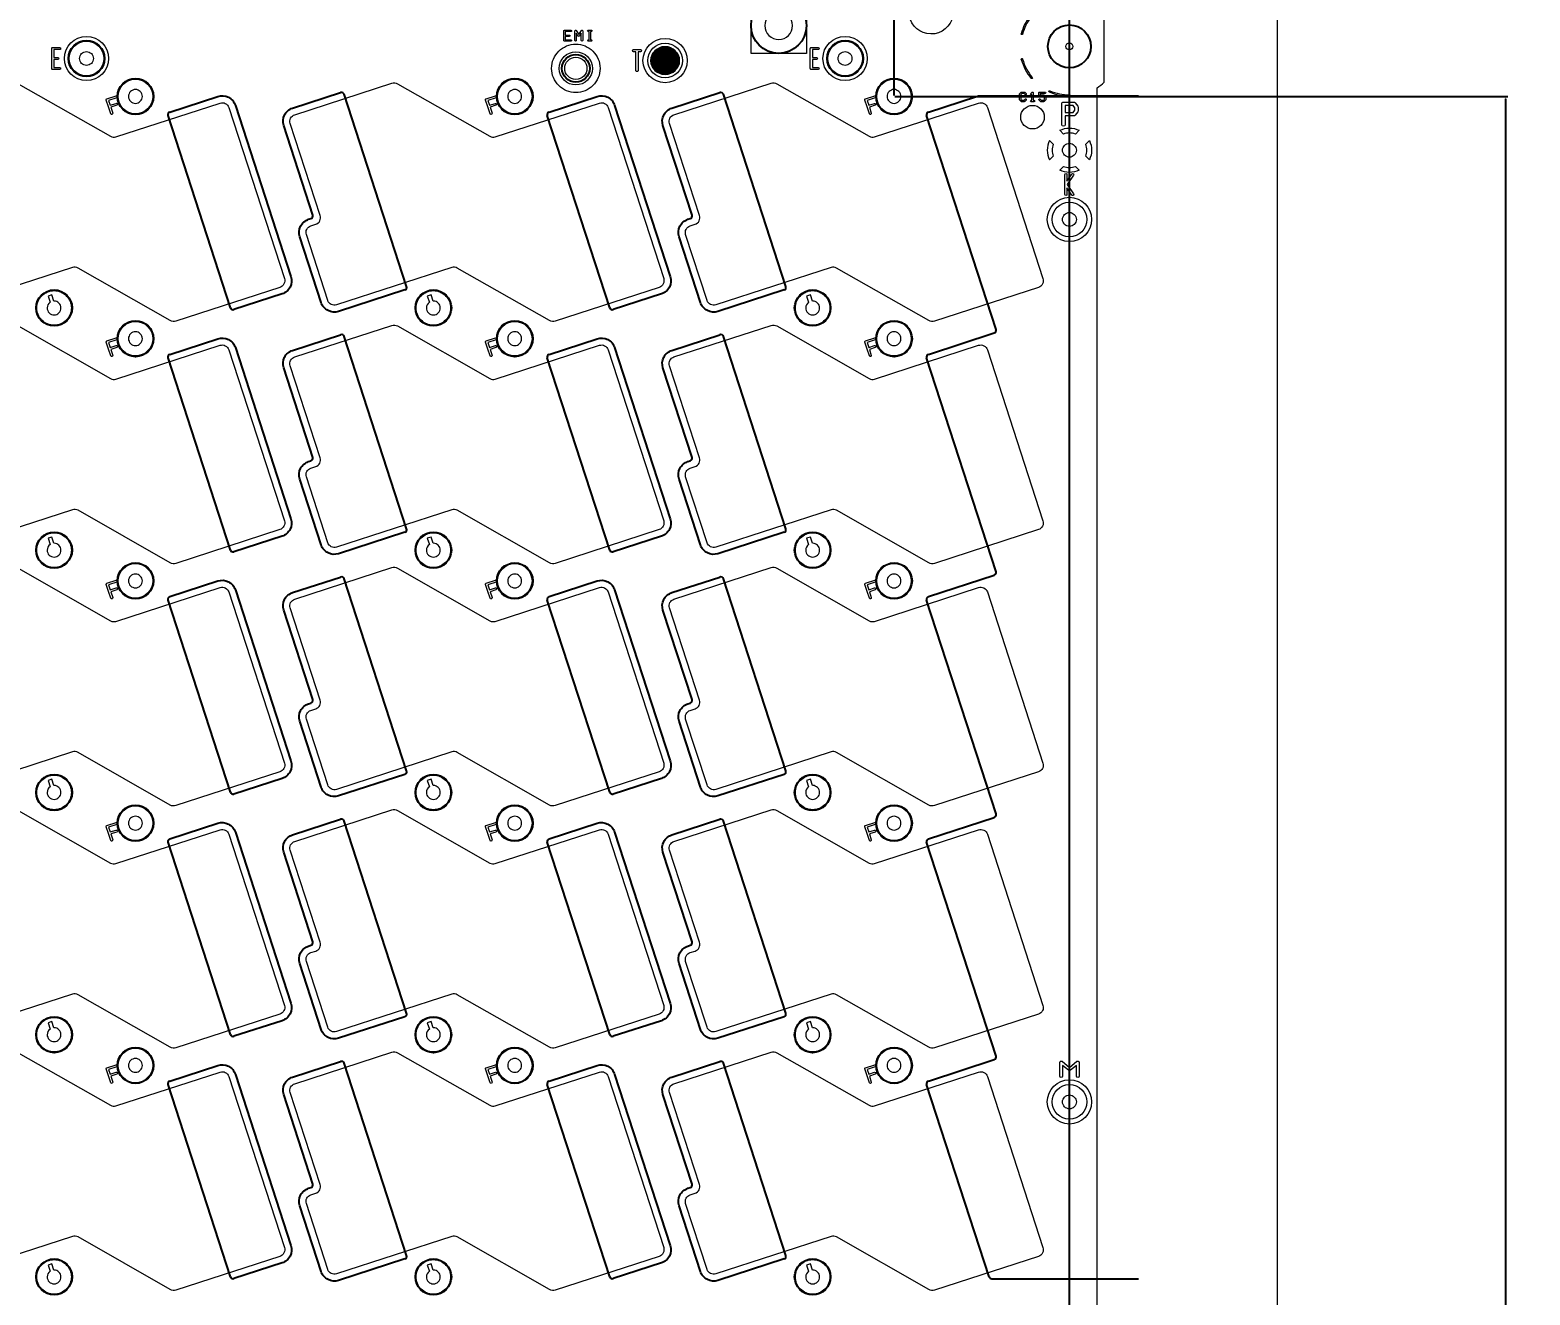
# Model space of a CAD drawing. Extents: x 2864 to 3941, y 2420 to 3182.
# Drawn here: x 3228.9 to 3337.3, y 2962.4 to 3053.8 of the extents above; entities that cross this region are included whole.
import ezdxf

# ---------------------------------------------------------------- set-up
doc = ezdxf.new("R2010")
doc.units = 0
doc.layers.get('0').update_dxf_attribs({"lineweight": 0})
doc.layers.get('Defpoints').update_dxf_attribs({"lineweight": 0})
for name, color, linetype in [('emia-t', 4, 'Continuous'), ('emia-t-dxf', 4, 'Continuous'), ('尺寸线', 3, 'Continuous')]:
    doc.layers.add(name, color=color, linetype=linetype)
doc.styles.get("Standard").update_dxf_attribs({"font": 'simplex.shx', "height": 2.7})
doc.dimstyles.get("Standard").update_dxf_attribs({"dimtxt": 6, "dimasz": 0.18, "dimexe": 0.18, "dimexo": 0.0625, "dimgap": 0.09, "dimtad": 0, "dimzin": 0, "dimdsep": 46, "dimtxsty": 'Standard', "dimcen": 0.09, "dimadec": 0, "dimazin": 0, "dimtfac": 1, "dimtdec": 4, "dimtofl": 0, "dimtmove": 0, "dimatfit": 3, "dimfxl": 0, "dimtolj": 1, "dimtzin": 0, "dimarcsym": 0})

# ---------------------------------------------------------------- blocks, each defined once
blk = doc.blocks.new('PAD_R1')
at = {"layer": 'emia-t', "const_width": 0.5}
blk.add_lwpolyline([(0.25, 0, 1), (-0.25, 0, 1)], format="xyb", close=True, dxfattribs=at)
blk = doc.blocks.new('*D7')
at = {"layer": 'Defpoints', "color": 0, "linetype": 'Continuous'}
for p in [(3291.34, 3048.96), (3335.51, 3048.96), (3291.34, 2691.46)]:
    blk.add_point(p, dxfattribs=at)
at = {"layer": '尺寸线', "color": 0, "linetype": 'Continuous', "lineweight": -2}
for p, q in [((3291.4, 3048.96), (3335.69, 3048.96)), ((3335.51, 3048.78), (3335.51, 2876.98)), ((3335.51, 2691.64), (3335.51, 2863.43)), ((3291.4, 2691.46), (3335.69, 2691.46))]:
    blk.add_line(p, q, dxfattribs=at)
at = {"layer": '尺寸线', "color": 0, "linetype": 'Continuous'}
for points in [[(3335.54, 3048.78), (3335.48, 3048.78), (3335.51, 3048.96)], [(3335.48, 2691.64), (3335.54, 2691.64), (3335.51, 2691.46)]]:
    blk.add_solid(points, dxfattribs=at)
at = {"layer": '尺寸线', "color": 0, "linetype": 'Continuous', "insert": (3335.51, 2870.21), "char_height": 2.7, "attachment_point": 5, "rotation": 90}
blk.add_mtext('\\A1;357.50', dxfattribs=at)
blk = doc.blocks.new('*D8')
at = {"layer": 'Defpoints', "color": 0, "linetype": 'Continuous'}
for p in [(3291.34, 3081.92), (3072.14, 3048.96), (3291.34, 3048.96)]:
    blk.add_point(p, dxfattribs=at)
at = {"layer": '尺寸线', "color": 0, "linetype": 'Continuous', "lineweight": -2}
for p, q in [((3072.14, 3049.02), (3072.14, 3082.1)), ((3072.32, 3081.92), (3175.22, 3081.92)), ((3291.16, 3081.92), (3188.26, 3081.92)), ((3291.34, 3049.02), (3291.34, 3082.1))]:
    blk.add_line(p, q, dxfattribs=at)
at = {"layer": '尺寸线', "color": 0, "linetype": 'Continuous'}
for points in [[(3072.32, 3081.95), (3072.32, 3081.89), (3072.14, 3081.92)], [(3291.16, 3081.89), (3291.16, 3081.95), (3291.34, 3081.92)]]:
    blk.add_solid(points, dxfattribs=at)
at = {"layer": '尺寸线', "color": 0, "linetype": 'Continuous', "insert": (3181.74, 3081.92), "char_height": 2.7, "attachment_point": 5}
blk.add_mtext('\\A1;219.20', dxfattribs=at)

msp = doc.modelspace()

# ---------------------------------------------------------------- linework, layer by layer
for p, q in [((3269.367, 3052.947), (3269.251, 3052.947)), ((3305.451, 3044.371), (3305.185, 3044.638))]:
    msp.add_line(p, q)
at = {"linetype": 'Continuous'}
for points in [[(3306.011, 2958.819), (3306.011, 3049.575, 0.044688), (3306.511, 3049.978), (3306.511, 3055.159, 0.044688), (3306.011, 3055.562), (3306.011, 3060.319, -0.414215), (3304.761, 3061.569, -0.414215), (3306.011, 3062.819), (3306.011, 3065.569), (3052.011, 3065.569), (3052.011, 3062.819, -0.414215), (3053.261, 3061.569, -0.414215), (3052.011, 3060.319), (3052.011, 3055.562, 0.044688), (3051.511, 3055.159), (3051.511, 3049.978, 0.044688), (3052.011, 3049.575), (3052.011, 2865.562, 0.044688)], [(3319.011, 3065.569), (3319.011, 2862.769), (3320.011, 2862.769, -1), (3320.011, 2862.369), (3319.011, 2862.369), (3319.011, 2667.069), (3317.061, 2667.069), (3317.061, 2658.069), (3319.011, 2658.069), (3319.011, 2642.769), (3320.011, 2642.769, -1), (3320.011, 2642.369), (3319.011, 2642.369), (3319.011, 2621.069), (3306.011, 2621.069)], [(3301.136, 3054.735, -1), (3301.216, 3054.675, 0.097325), (3300.627, 3053.461, -1), (3300.53, 3053.486)], [(3268.285, 3052.997), (3268.285, 3053.692, -0.742416), (3268.377, 3053.72), (3268.567, 3053.434)], [(3268.567, 3053.434), (3268.757, 3053.72, -0.742402), (3268.849, 3053.692), (3268.849, 3052.997, -1), (3268.749, 3052.997), (3268.749, 3053.527)], [(3269.251, 3052.947, -1), (3269.251, 3053.047), (3269.317, 3053.047), (3269.317, 3053.642), (3269.251, 3053.642, -1), (3269.251, 3053.742), (3269.367, 3053.742), (3269.483, 3053.742, -1), (3269.483, 3053.642), (3269.417, 3053.642), (3269.417, 3053.047), (3269.483, 3053.047, -1), (3269.483, 3052.947), (3269.367, 3052.947)], [(3268.385, 3053.527), (3268.385, 3052.997, -1), (3268.285, 3052.997)], [(3268.749, 3053.527), (3268.609, 3053.317, -0.535214), (3268.525, 3053.317), (3268.385, 3053.527)], [(3300.536, 3051.63, -1), (3300.632, 3051.656, 0.108662), (3301.327, 3050.323, -1), (3301.25, 3050.259)], [(3301.216, 3049.158), (3301.315, 3049.257, -0.669786), (3301.4, 3049.222), (3301.4, 3048.676), (3301.45, 3048.676, -1), (3301.45, 3048.576), (3301.35, 3048.576)], [(3302.555, 3049.276, -1), (3302.595, 3049.368, 0.105049), (3304.019, 3049.069, -1), (3304.019, 3048.969)], [(3301.3, 3049.101), (3301.286, 3049.087, -1), (3301.216, 3049.158)], [(3301.35, 3048.576), (3301.251, 3048.576, -1), (3301.251, 3048.676), (3301.3, 3048.676), (3301.3, 3049.101)], [(3303.314, 3046.509, -0.113254), (3304.011, 3046.669, -0.113254), (3304.709, 3046.509)], [(3304.709, 3046.509), (3304.442, 3046.242, 0.088223), (3304.011, 3046.319, 0.088221), (3303.58, 3046.242), (3303.314, 3046.509)], [(3302.571, 3045.766), (3302.838, 3045.5, 0.088223), (3302.761, 3045.069, 0.088221), (3302.838, 3044.638), (3302.571, 3044.371)], [(3305.185, 3044.638, 0.088223), (3305.261, 3045.069, 0.088221), (3305.185, 3045.5), (3305.451, 3045.766)], [(3305.451, 3045.766, -0.113254), (3305.611, 3045.069, -0.113254), (3305.451, 3044.371)], [(3303.314, 3043.629), (3303.58, 3043.895, 0.088223), (3304.011, 3043.819, 0.088221), (3304.442, 3043.895), (3304.709, 3043.629)], [(3304.709, 3043.629, -0.113255), (3304.011, 3043.469, -0.113253), (3303.314, 3043.629)], [(3303.683, 3041.865), (3303.683, 3043.306, -1), (3303.833, 3043.306), (3303.833, 3042.826)], [(3303.833, 3042.826), (3304.193, 3043.348, -1), (3304.316, 3043.263), (3303.849, 3042.585), (3304.316, 3041.908, -1), (3304.193, 3041.823), (3303.833, 3042.345)], [(3303.833, 3042.345), (3303.833, 3041.865, -1), (3303.683, 3041.865)], [(3303.318, 2978.181), (3303.318, 2979.175, -0.63678), (3303.482, 2979.251), (3304.014, 2978.808), (3304.545, 2979.251, -0.63678), (3304.71, 2979.175), (3304.71, 2978.181, -1), (3304.51, 2978.181), (3304.51, 2978.961)], [(3303.518, 2978.961), (3303.518, 2978.181, -1), (3303.318, 2978.181)], [(3304.51, 2978.961), (3304.078, 2978.601, -0.362064), (3303.95, 2978.601), (3303.518, 2978.961)]]:
    msp.add_lwpolyline(points, format="xyb", dxfattribs=at)
for points in [[(3281.011, 3052.069), (3281.011, 3056.069), (3285.011, 3056.069), (3285.011, 3052.069)], [(3303.705, 3047.796), (3304.27, 3047.796), (3304.395, 3047.962), (3304.395, 3048.13), (3304.27, 3048.296), (3303.705, 3048.296)]]:
    msp.add_lwpolyline(points, close=True, dxfattribs=at)
for points in [[(3291.786, 3054.853), (3291.786, 3055.088), (3291.786, 3055.323, -0.190123), (3291.81, 3055.385), (3292.028, 3055.62, -0.209079), (3292.094, 3055.649), (3292.52, 3055.649, -5.530988), (3292.505, 3054.528), (3292.094, 3054.528, -0.209079), (3292.028, 3054.557), (3291.81, 3054.792, -0.190123)], [(3282.011, 3054.069, 0.414216), (3283.011, 3053.069, 0.414216), (3284.011, 3054.069, 0.414216), (3283.011, 3055.069, 0.414216)], [(3267.485, 3052.997), (3267.485, 3053.344), (3267.485, 3053.692, -0.414253), (3267.535, 3053.742), (3267.999, 3053.742, -1), (3267.999, 3053.642), (3267.585, 3053.642), (3267.585, 3053.394), (3267.883, 3053.394, -1), (3267.883, 3053.294), (3267.585, 3053.294), (3267.585, 3053.047), (3267.999, 3053.047, -1), (3267.999, 3052.947), (3267.535, 3052.947, -0.414253)], [(3230.489, 3050.97), (3230.489, 3051.69), (3230.489, 3052.41, -0.414241), (3230.564, 3052.485), (3231.061, 3052.485, -1), (3231.061, 3052.335), (3230.639, 3052.335), (3230.639, 3051.765), (3230.936, 3051.765, -1), (3230.936, 3051.615), (3230.639, 3051.615), (3230.639, 3051.045), (3231.061, 3051.045, -1), (3231.061, 3050.895), (3230.564, 3050.895, -0.414241)], [(3266.604, 3050.983, -0.414215), (3268.354, 3052.733, -0.414215), (3270.104, 3050.983, -0.414215), (3268.354, 3049.233, -0.414215)], [(3285.289, 3050.97), (3285.289, 3051.69), (3285.289, 3052.41, -0.414241), (3285.364, 3052.485), (3285.861, 3052.485, -1), (3285.861, 3052.335), (3285.439, 3052.335), (3285.439, 3051.765), (3285.736, 3051.765, -1), (3285.736, 3051.615), (3285.439, 3051.615), (3285.439, 3051.045), (3285.861, 3051.045, -1), (3285.861, 3050.895), (3285.364, 3050.895, -0.414241)], [(3303.761, 3052.569, -0.414222), (3304.011, 3052.819, -0.414222), (3304.261, 3052.569, -0.414222), (3304.011, 3052.319, -0.414222)], [(3232.503, 3051.696, -0.414217), (3233.003, 3052.196, -0.414217), (3233.503, 3051.696, -0.414217), (3233.003, 3051.196, -0.414217)], [(3272.524, 3052.188, -1), (3272.524, 3052.338), (3272.773, 3052.338), (3273.021, 3052.338, -1), (3273.021, 3052.188), (3272.848, 3052.188), (3272.848, 3050.822, -1), (3272.698, 3050.822), (3272.698, 3052.188)], [(3274.303, 3051.548, -0.414217), (3274.803, 3052.048, -0.414217), (3275.303, 3051.548, -0.414217), (3274.803, 3051.048, -0.414217)], [(3287.303, 3051.696, -0.414217), (3287.803, 3052.196, -0.414217), (3288.303, 3051.696, -0.414217), (3287.803, 3051.196, -0.414217)], [(3220.323, 3047.006, -0.41422), (3220.644, 3047.636), (3227.665, 3049.917, -0.211093), (3228.067, 3049.876), (3234.733, 3046.077, 0.211093), (3235.135, 3046.035), (3242.652, 3048.478, -0.41422), (3243.282, 3048.157), (3247.299, 3035.793, -0.414215), (3246.978, 3035.163), (3239.462, 3032.721, -0.211093), (3239.06, 3032.762), (3232.393, 3036.561, 0.211091), (3231.991, 3036.602), (3223.662, 3033.896, -0.414218), (3223.032, 3034.217), (3221.487, 3038.972, -0.414217), (3221.808, 3039.602), (3222.165, 3039.718, 0.414216), (3222.486, 3040.348)], [(3236.038, 3048.956, 0.414217), (3236.538, 3048.456, 0.414217), (3237.038, 3048.956, 0.414217), (3236.538, 3049.456, 0.414217)], [(3247.723, 3047.006, -0.41422), (3248.044, 3047.636), (3255.065, 3049.917, -0.211093), (3255.467, 3049.876), (3262.133, 3046.077, 0.211093), (3262.535, 3046.035), (3270.052, 3048.478, -0.41422), (3270.682, 3048.157), (3274.699, 3035.793, -0.414215), (3274.378, 3035.163), (3266.862, 3032.721, -0.211093), (3266.46, 3032.762), (3259.793, 3036.561, 0.211091), (3259.391, 3036.602), (3251.062, 3033.896, -0.414218), (3250.432, 3034.217), (3248.887, 3038.972, -0.414217), (3249.208, 3039.602), (3249.565, 3039.718, 0.414216), (3249.886, 3040.348)], [(3263.438, 3048.956, 0.414217), (3263.938, 3048.456, 0.414217), (3264.438, 3048.956, 0.414217), (3263.938, 3049.456, 0.414217)], [(3275.123, 3047.006, -0.41422), (3275.444, 3047.636), (3282.465, 3049.917, -0.211093), (3282.867, 3049.876), (3289.533, 3046.077, 0.211093), (3289.935, 3046.035), (3297.452, 3048.478, -0.41422), (3298.082, 3048.157), (3302.099, 3035.793, -0.414215), (3301.778, 3035.163), (3294.262, 3032.721, -0.211093), (3293.86, 3032.762), (3287.193, 3036.561, 0.211091), (3286.791, 3036.602), (3278.462, 3033.896, -0.414218), (3277.832, 3034.217), (3276.287, 3038.972, -0.414217), (3276.608, 3039.602), (3276.965, 3039.718, 0.414216), (3277.286, 3040.348)], [(3290.838, 3048.956, 0.414217), (3291.338, 3048.456, 0.414217), (3291.838, 3048.956, 0.414217), (3291.338, 3049.456, 0.414217)], [(3300.402, 3048.725), (3300.402, 3049.122, -0.200121), (3300.417, 3049.158), (3300.516, 3049.257, -0.200121), (3300.551, 3049.272), (3300.75, 3049.272, -0.200121), (3300.785, 3049.257), (3300.884, 3049.158, -1), (3300.814, 3049.087), (3300.729, 3049.172), (3300.572, 3049.172), (3300.502, 3049.102), (3300.502, 3048.746), (3300.572, 3048.676), (3300.729, 3048.676), (3300.814, 3048.76, -1), (3300.884, 3048.69), (3300.785, 3048.591, -0.200121), (3300.75, 3048.576), (3300.551, 3048.576, -0.200121), (3300.516, 3048.591), (3300.417, 3048.69, -0.200121)], [(3301.802, 3049.023), (3301.802, 3049.222, -0.414253), (3301.852, 3049.272), (3302.249, 3049.272, -1), (3302.249, 3049.172), (3301.902, 3049.172), (3301.902, 3049.073), (3302.15, 3049.073, -0.200121), (3302.185, 3049.058), (3302.284, 3048.959, -0.200121), (3302.299, 3048.924), (3302.299, 3048.725, -0.200121), (3302.284, 3048.69), (3302.185, 3048.591, -0.200121), (3302.15, 3048.576), (3301.951, 3048.576, -0.200121), (3301.916, 3048.591), (3301.816, 3048.69, -1), (3301.887, 3048.76), (3301.972, 3048.676), (3302.129, 3048.676), (3302.199, 3048.746), (3302.199, 3048.903), (3302.129, 3048.973), (3301.852, 3048.973, -0.414253)], [(3234.433, 3048.697, -0.414237), (3234.481, 3048.792), (3235.143, 3049.007, -1), (3235.189, 3048.864), (3234.599, 3048.672), (3234.714, 3048.319), (3235.139, 3048.457, -1), (3235.185, 3048.314), (3234.76, 3048.176), (3234.898, 3047.752, -1), (3234.756, 3047.705), (3234.595, 3048.201), (3234.594, 3048.201)], [(3261.833, 3048.697, -0.414237), (3261.881, 3048.792), (3262.543, 3049.007, -1), (3262.589, 3048.864), (3261.999, 3048.672), (3262.114, 3048.319), (3262.539, 3048.457, -1), (3262.585, 3048.314), (3262.16, 3048.176), (3262.298, 3047.752, -1), (3262.156, 3047.705), (3261.995, 3048.201), (3261.994, 3048.201)], [(3289.233, 3048.697, -0.414237), (3289.281, 3048.792), (3289.943, 3049.007, -1), (3289.989, 3048.864), (3289.399, 3048.672), (3289.514, 3048.319), (3289.939, 3048.457, -1), (3289.985, 3048.314), (3289.56, 3048.176), (3289.698, 3047.752, -1), (3289.556, 3047.705), (3289.395, 3048.201), (3289.394, 3048.201)], [(3300.495, 3047.459, -0.414215), (3301.345, 3048.309, -0.414215), (3302.195, 3047.459, -0.414215), (3301.345, 3046.609, -0.414215)], [(3303.455, 3046.922), (3303.455, 3047.671), (3303.455, 3048.421, -0.414226), (3303.58, 3048.546), (3304.332, 3048.546, -0.235848), (3304.432, 3048.496), (3304.62, 3048.247, -0.163746), (3304.645, 3048.172), (3304.645, 3047.92, -0.163734), (3304.62, 3047.845), (3304.432, 3047.596, -0.23584), (3304.332, 3047.546), (3303.705, 3047.546), (3303.705, 3046.922, -1)], [(3303.511, 3045.069, -0.414217), (3304.011, 3045.569, -0.414217), (3304.511, 3045.069, -0.414217), (3304.011, 3044.569, -0.414217)], [(3303.511, 3040.069, -0.414217), (3304.011, 3040.569, -0.414217), (3304.511, 3040.069, -0.414217), (3304.011, 3039.569, -0.414217)], [(3229.411, 3033.676, -0.414215), (3230.661, 3034.926, -0.414215), (3231.911, 3033.676, -0.414215), (3230.661, 3032.426, -0.414215)], [(3230.161, 3033.676, 0.414217), (3230.661, 3033.176, 0.414217), (3231.161, 3033.676, 0.414217), (3230.661, 3034.176, 0.002897), (3230.656, 3034.176), (3230.51, 3034.627), (3230.224, 3034.534), (3230.371, 3034.084, 0.242589)], [(3256.811, 3033.676, -0.414215), (3258.061, 3034.926, -0.414215), (3259.311, 3033.676, -0.414215), (3258.061, 3032.426, -0.414215)], [(3257.561, 3033.676, 0.414217), (3258.061, 3033.176, 0.414217), (3258.561, 3033.676, 0.414217), (3258.061, 3034.176, 0.002897), (3258.056, 3034.176), (3257.91, 3034.627), (3257.624, 3034.534), (3257.771, 3034.084, 0.242589)], [(3284.211, 3033.676, -0.414215), (3285.461, 3034.926, -0.414215), (3286.711, 3033.676, -0.414215), (3285.461, 3032.426, -0.414215)], [(3284.961, 3033.676, 0.414217), (3285.461, 3033.176, 0.414217), (3285.961, 3033.676, 0.414217), (3285.461, 3034.176, 0.002897), (3285.456, 3034.176), (3285.31, 3034.627), (3285.024, 3034.534), (3285.171, 3034.084, 0.242589)], [(3220.323, 3029.506, -0.41422), (3220.644, 3030.136), (3227.665, 3032.417, -0.211093), (3228.067, 3032.376), (3234.733, 3028.577, 0.211093), (3235.135, 3028.535), (3242.652, 3030.978, -0.41422), (3243.282, 3030.657), (3247.299, 3018.293, -0.414215), (3246.978, 3017.663), (3239.462, 3015.221, -0.211093), (3239.06, 3015.262), (3232.393, 3019.061, 0.211091), (3231.991, 3019.102), (3223.662, 3016.396, -0.414218), (3223.032, 3016.717), (3221.487, 3021.472, -0.414217), (3221.808, 3022.102), (3222.165, 3022.218, 0.414216), (3222.486, 3022.848)], [(3236.038, 3031.456, 0.414217), (3236.538, 3030.956, 0.414217), (3237.038, 3031.456, 0.414217), (3236.538, 3031.956, 0.414217)], [(3247.723, 3029.506, -0.41422), (3248.044, 3030.136), (3255.065, 3032.417, -0.211093), (3255.467, 3032.376), (3262.133, 3028.577, 0.211093), (3262.535, 3028.535), (3270.052, 3030.978, -0.41422), (3270.682, 3030.657), (3274.699, 3018.293, -0.414215), (3274.378, 3017.663), (3266.862, 3015.221, -0.211093), (3266.46, 3015.262), (3259.793, 3019.061, 0.211091), (3259.391, 3019.102), (3251.062, 3016.396, -0.414218), (3250.432, 3016.717), (3248.887, 3021.472, -0.414217), (3249.208, 3022.102), (3249.565, 3022.218, 0.414216), (3249.886, 3022.848)], [(3263.438, 3031.456, 0.414217), (3263.938, 3030.956, 0.414217), (3264.438, 3031.456, 0.414217), (3263.938, 3031.956, 0.414217)], [(3275.123, 3029.506, -0.41422), (3275.444, 3030.136), (3282.465, 3032.417, -0.211093), (3282.867, 3032.376), (3289.533, 3028.577, 0.211093), (3289.935, 3028.535), (3297.452, 3030.978, -0.41422), (3298.082, 3030.657), (3302.099, 3018.293, -0.414215), (3301.778, 3017.663), (3294.262, 3015.221, -0.211093), (3293.86, 3015.262), (3287.193, 3019.061, 0.211091), (3286.791, 3019.102), (3278.462, 3016.396, -0.414218), (3277.832, 3016.717), (3276.287, 3021.472, -0.414217), (3276.608, 3022.102), (3276.965, 3022.218, 0.414216), (3277.286, 3022.848)], [(3290.838, 3031.456, 0.414217), (3291.338, 3030.956, 0.414217), (3291.838, 3031.456, 0.414217), (3291.338, 3031.956, 0.414217)], [(3234.433, 3031.197, -0.414237), (3234.481, 3031.292), (3235.143, 3031.507, -1), (3235.189, 3031.364), (3234.599, 3031.172), (3234.714, 3030.819), (3235.139, 3030.957, -1), (3235.185, 3030.814), (3234.76, 3030.676), (3234.898, 3030.252, -1), (3234.756, 3030.205), (3234.595, 3030.701), (3234.594, 3030.701)], [(3261.833, 3031.197, -0.414237), (3261.881, 3031.292), (3262.543, 3031.507, -1), (3262.589, 3031.364), (3261.999, 3031.172), (3262.114, 3030.819), (3262.539, 3030.957, -1), (3262.585, 3030.814), (3262.16, 3030.676), (3262.298, 3030.252, -1), (3262.156, 3030.205), (3261.995, 3030.701), (3261.994, 3030.701)], [(3289.233, 3031.197, -0.414237), (3289.281, 3031.292), (3289.943, 3031.507, -1), (3289.989, 3031.364), (3289.399, 3031.172), (3289.514, 3030.819), (3289.939, 3030.957, -1), (3289.985, 3030.814), (3289.56, 3030.676), (3289.698, 3030.252, -1), (3289.556, 3030.205), (3289.395, 3030.701), (3289.394, 3030.701)], [(3229.411, 3016.176, -0.414215), (3230.661, 3017.426, -0.414215), (3231.911, 3016.176, -0.414215), (3230.661, 3014.926, -0.414215)], [(3230.161, 3016.176, 0.414217), (3230.661, 3015.676, 0.414217), (3231.161, 3016.176, 0.414217), (3230.661, 3016.676, 0.002897), (3230.656, 3016.676), (3230.51, 3017.127), (3230.224, 3017.034), (3230.371, 3016.584, 0.242589)], [(3256.811, 3016.176, -0.414215), (3258.061, 3017.426, -0.414215), (3259.311, 3016.176, -0.414215), (3258.061, 3014.926, -0.414215)], [(3257.561, 3016.176, 0.414217), (3258.061, 3015.676, 0.414217), (3258.561, 3016.176, 0.414217), (3258.061, 3016.676, 0.002897), (3258.056, 3016.676), (3257.91, 3017.127), (3257.624, 3017.034), (3257.771, 3016.584, 0.242589)], [(3284.211, 3016.176, -0.414215), (3285.461, 3017.426, -0.414215), (3286.711, 3016.176, -0.414215), (3285.461, 3014.926, -0.414215)], [(3284.961, 3016.176, 0.414217), (3285.461, 3015.676, 0.414217), (3285.961, 3016.176, 0.414217), (3285.461, 3016.676, 0.002897), (3285.456, 3016.676), (3285.31, 3017.127), (3285.024, 3017.034), (3285.171, 3016.584, 0.242589)], [(3220.323, 3012.006, -0.41422), (3220.644, 3012.636), (3227.665, 3014.917, -0.211093), (3228.067, 3014.876), (3234.733, 3011.077, 0.211093), (3235.135, 3011.035), (3242.652, 3013.478, -0.41422), (3243.282, 3013.157), (3247.299, 3000.793, -0.414215), (3246.978, 3000.163), (3239.462, 2997.721, -0.211093), (3239.06, 2997.762), (3232.393, 3001.561, 0.211091), (3231.991, 3001.602), (3223.662, 2998.896, -0.414218), (3223.032, 2999.217), (3221.487, 3003.972, -0.414217), (3221.808, 3004.602), (3222.165, 3004.718, 0.414216), (3222.486, 3005.348)], [(3247.723, 3012.006, -0.41422), (3248.044, 3012.636), (3255.065, 3014.917, -0.211093), (3255.467, 3014.876), (3262.133, 3011.077, 0.211093), (3262.535, 3011.035), (3270.052, 3013.478, -0.41422), (3270.682, 3013.157), (3274.699, 3000.793, -0.414215), (3274.378, 3000.163), (3266.862, 2997.721, -0.211093), (3266.46, 2997.762), (3259.793, 3001.561, 0.211091), (3259.391, 3001.602), (3251.062, 2998.896, -0.414218), (3250.432, 2999.217), (3248.887, 3003.972, -0.414217), (3249.208, 3004.602), (3249.565, 3004.718, 0.414216), (3249.886, 3005.348)], [(3275.123, 3012.006, -0.41422), (3275.444, 3012.636), (3282.465, 3014.917, -0.211093), (3282.867, 3014.876), (3289.533, 3011.077, 0.211093), (3289.935, 3011.035), (3297.452, 3013.478, -0.41422), (3298.082, 3013.157), (3302.099, 3000.793, -0.414215), (3301.778, 3000.163), (3294.262, 2997.721, -0.211093), (3293.86, 2997.762), (3287.193, 3001.561, 0.211091), (3286.791, 3001.602), (3278.462, 2998.896, -0.414218), (3277.832, 2999.217), (3276.287, 3003.972, -0.414217), (3276.608, 3004.602), (3276.965, 3004.718, 0.414216), (3277.286, 3005.348)], [(3234.433, 3013.697, -0.414237), (3234.481, 3013.792), (3235.143, 3014.007, -1), (3235.189, 3013.864), (3234.599, 3013.672), (3234.714, 3013.319), (3235.139, 3013.457, -1), (3235.185, 3013.314), (3234.76, 3013.176), (3234.898, 3012.752, -1), (3234.756, 3012.705), (3234.595, 3013.201), (3234.594, 3013.201)], [(3236.038, 3013.956, 0.414217), (3236.538, 3013.456, 0.414217), (3237.038, 3013.956, 0.414217), (3236.538, 3014.456, 0.414217)], [(3261.833, 3013.697, -0.414237), (3261.881, 3013.792), (3262.543, 3014.007, -1), (3262.589, 3013.864), (3261.999, 3013.672), (3262.114, 3013.319), (3262.539, 3013.457, -1), (3262.585, 3013.314), (3262.16, 3013.176), (3262.298, 3012.752, -1), (3262.156, 3012.705), (3261.995, 3013.201), (3261.994, 3013.201)], [(3263.438, 3013.956, 0.414217), (3263.938, 3013.456, 0.414217), (3264.438, 3013.956, 0.414217), (3263.938, 3014.456, 0.414217)], [(3289.233, 3013.697, -0.414237), (3289.281, 3013.792), (3289.943, 3014.007, -1), (3289.989, 3013.864), (3289.399, 3013.672), (3289.514, 3013.319), (3289.939, 3013.457, -1), (3289.985, 3013.314), (3289.56, 3013.176), (3289.698, 3012.752, -1), (3289.556, 3012.705), (3289.395, 3013.201), (3289.394, 3013.201)], [(3290.838, 3013.956, 0.414217), (3291.338, 3013.456, 0.414217), (3291.838, 3013.956, 0.414217), (3291.338, 3014.456, 0.414217)], [(3229.411, 2998.676, -0.414215), (3230.661, 2999.926, -0.414215), (3231.911, 2998.676, -0.414215), (3230.661, 2997.426, -0.414215)], [(3230.161, 2998.676, 0.414217), (3230.661, 2998.176, 0.414217), (3231.161, 2998.676, 0.414217), (3230.661, 2999.176, 0.002897), (3230.656, 2999.176), (3230.51, 2999.627), (3230.224, 2999.534), (3230.371, 2999.084, 0.242589)], [(3256.811, 2998.676, -0.414215), (3258.061, 2999.926, -0.414215), (3259.311, 2998.676, -0.414215), (3258.061, 2997.426, -0.414215)], [(3257.561, 2998.676, 0.414217), (3258.061, 2998.176, 0.414217), (3258.561, 2998.676, 0.414217), (3258.061, 2999.176, 0.002897), (3258.056, 2999.176), (3257.91, 2999.627), (3257.624, 2999.534), (3257.771, 2999.084, 0.242589)], [(3284.211, 2998.676, -0.414215), (3285.461, 2999.926, -0.414215), (3286.711, 2998.676, -0.414215), (3285.461, 2997.426, -0.414215)], [(3284.961, 2998.676, 0.414217), (3285.461, 2998.176, 0.414217), (3285.961, 2998.676, 0.414217), (3285.461, 2999.176, 0.002897), (3285.456, 2999.176), (3285.31, 2999.627), (3285.024, 2999.534), (3285.171, 2999.084, 0.242589)], [(3220.323, 2994.506, -0.41422), (3220.644, 2995.136), (3227.665, 2997.417, -0.211093), (3228.067, 2997.376), (3234.733, 2993.577, 0.211093), (3235.135, 2993.535), (3242.652, 2995.978, -0.41422), (3243.282, 2995.657), (3247.299, 2983.293, -0.414215), (3246.978, 2982.663), (3239.462, 2980.221, -0.211093), (3239.06, 2980.262), (3232.393, 2984.061, 0.211091), (3231.991, 2984.102), (3223.662, 2981.396, -0.414218), (3223.032, 2981.717), (3221.487, 2986.472, -0.414217), (3221.808, 2987.102), (3222.165, 2987.218, 0.414216), (3222.486, 2987.848)], [(3247.723, 2994.506, -0.41422), (3248.044, 2995.136), (3255.065, 2997.417, -0.211093), (3255.467, 2997.376), (3262.133, 2993.577, 0.211093), (3262.535, 2993.535), (3270.052, 2995.978, -0.41422), (3270.682, 2995.657), (3274.699, 2983.293, -0.414215), (3274.378, 2982.663), (3266.862, 2980.221, -0.211093), (3266.46, 2980.262), (3259.793, 2984.061, 0.211091), (3259.391, 2984.102), (3251.062, 2981.396, -0.414218), (3250.432, 2981.717), (3248.887, 2986.472, -0.414217), (3249.208, 2987.102), (3249.565, 2987.218, 0.414216), (3249.886, 2987.848)], [(3275.123, 2994.506, -0.41422), (3275.444, 2995.136), (3282.465, 2997.417, -0.211093), (3282.867, 2997.376), (3289.533, 2993.577, 0.211093), (3289.935, 2993.535), (3297.452, 2995.978, -0.41422), (3298.082, 2995.657), (3302.099, 2983.293, -0.414215), (3301.778, 2982.663), (3294.262, 2980.221, -0.211093), (3293.86, 2980.262), (3287.193, 2984.061, 0.211091), (3286.791, 2984.102), (3278.462, 2981.396, -0.414218), (3277.832, 2981.717), (3276.287, 2986.472, -0.414217), (3276.608, 2987.102), (3276.965, 2987.218, 0.414216), (3277.286, 2987.848)], [(3234.433, 2996.197, -0.414237), (3234.481, 2996.292), (3235.143, 2996.507, -1), (3235.189, 2996.364), (3234.599, 2996.172), (3234.714, 2995.819), (3235.139, 2995.957, -1), (3235.185, 2995.814), (3234.76, 2995.676), (3234.898, 2995.252, -1), (3234.756, 2995.205), (3234.595, 2995.701), (3234.594, 2995.701)], [(3236.038, 2996.456, 0.414217), (3236.538, 2995.956, 0.414217), (3237.038, 2996.456, 0.414217), (3236.538, 2996.956, 0.414217)], [(3261.833, 2996.197, -0.414237), (3261.881, 2996.292), (3262.543, 2996.507, -1), (3262.589, 2996.364), (3261.999, 2996.172), (3262.114, 2995.819), (3262.539, 2995.957, -1), (3262.585, 2995.814), (3262.16, 2995.676), (3262.298, 2995.252, -1), (3262.156, 2995.205), (3261.995, 2995.701), (3261.994, 2995.701)], [(3263.438, 2996.456, 0.414217), (3263.938, 2995.956, 0.414217), (3264.438, 2996.456, 0.414217), (3263.938, 2996.956, 0.414217)], [(3289.233, 2996.197, -0.414237), (3289.281, 2996.292), (3289.943, 2996.507, -1), (3289.989, 2996.364), (3289.399, 2996.172), (3289.514, 2995.819), (3289.939, 2995.957, -1), (3289.985, 2995.814), (3289.56, 2995.676), (3289.698, 2995.252, -1), (3289.556, 2995.205), (3289.395, 2995.701), (3289.394, 2995.701)], [(3290.838, 2996.456, 0.414217), (3291.338, 2995.956, 0.414217), (3291.838, 2996.456, 0.414217), (3291.338, 2996.956, 0.414217)], [(3229.411, 2981.176, -0.414215), (3230.661, 2982.426, -0.414215), (3231.911, 2981.176, -0.414215), (3230.661, 2979.926, -0.414215)], [(3230.161, 2981.176, 0.414217), (3230.661, 2980.676, 0.414217), (3231.161, 2981.176, 0.414217), (3230.661, 2981.676, 0.002897), (3230.656, 2981.676), (3230.51, 2982.127), (3230.224, 2982.034), (3230.371, 2981.584, 0.242589)], [(3256.811, 2981.176, -0.414215), (3258.061, 2982.426, -0.414215), (3259.311, 2981.176, -0.414215), (3258.061, 2979.926, -0.414215)], [(3257.561, 2981.176, 0.414217), (3258.061, 2980.676, 0.414217), (3258.561, 2981.176, 0.414217), (3258.061, 2981.676, 0.002897), (3258.056, 2981.676), (3257.91, 2982.127), (3257.624, 2982.034), (3257.771, 2981.584, 0.242589)], [(3284.211, 2981.176, -0.414215), (3285.461, 2982.426, -0.414215), (3286.711, 2981.176, -0.414215), (3285.461, 2979.926, -0.414215)], [(3284.961, 2981.176, 0.414217), (3285.461, 2980.676, 0.414217), (3285.961, 2981.176, 0.414217), (3285.461, 2981.676, 0.002897), (3285.456, 2981.676), (3285.31, 2982.127), (3285.024, 2982.034), (3285.171, 2981.584, 0.242589)], [(3220.323, 2977.006, -0.41422), (3220.644, 2977.636), (3227.665, 2979.917, -0.211093), (3228.067, 2979.876), (3234.733, 2976.077, 0.211093), (3235.135, 2976.035), (3242.652, 2978.478, -0.41422), (3243.282, 2978.157), (3247.299, 2965.793, -0.414215), (3246.978, 2965.163), (3239.462, 2962.721, -0.211093), (3239.06, 2962.762), (3232.393, 2966.561, 0.211091), (3231.991, 2966.602), (3223.662, 2963.896, -0.414218), (3223.032, 2964.217), (3221.487, 2968.972, -0.414217), (3221.808, 2969.602), (3222.165, 2969.718, 0.414216), (3222.486, 2970.348)], [(3247.723, 2977.006, -0.41422), (3248.044, 2977.636), (3255.065, 2979.917, -0.211093), (3255.467, 2979.876), (3262.133, 2976.077, 0.211093), (3262.535, 2976.035), (3270.052, 2978.478, -0.41422), (3270.682, 2978.157), (3274.699, 2965.793, -0.414215), (3274.378, 2965.163), (3266.862, 2962.721, -0.211093), (3266.46, 2962.762), (3259.793, 2966.561, 0.211091), (3259.391, 2966.602), (3251.062, 2963.896, -0.414218), (3250.432, 2964.217), (3248.887, 2968.972, -0.414217), (3249.208, 2969.602), (3249.565, 2969.718, 0.414216), (3249.886, 2970.348)], [(3275.123, 2977.006, -0.41422), (3275.444, 2977.636), (3282.465, 2979.917, -0.211093), (3282.867, 2979.876), (3289.533, 2976.077, 0.211093), (3289.935, 2976.035), (3297.452, 2978.478, -0.41422), (3298.082, 2978.157), (3302.099, 2965.793, -0.414215), (3301.778, 2965.163), (3294.262, 2962.721, -0.211093), (3293.86, 2962.762), (3287.193, 2966.561, 0.211091), (3286.791, 2966.602), (3278.462, 2963.896, -0.414218), (3277.832, 2964.217), (3276.287, 2968.972, -0.414217), (3276.608, 2969.602), (3276.965, 2969.718, 0.414216), (3277.286, 2970.348)], [(3234.433, 2978.697, -0.414237), (3234.481, 2978.792), (3235.143, 2979.007, -1), (3235.189, 2978.864), (3234.599, 2978.672), (3234.714, 2978.319), (3235.139, 2978.457, -1), (3235.185, 2978.314), (3234.76, 2978.176), (3234.898, 2977.752, -1), (3234.756, 2977.705), (3234.595, 2978.201), (3234.594, 2978.201)], [(3236.038, 2978.956, 0.414217), (3236.538, 2978.456, 0.414217), (3237.038, 2978.956, 0.414217), (3236.538, 2979.456, 0.414217)], [(3261.833, 2978.697, -0.414237), (3261.881, 2978.792), (3262.543, 2979.007, -1), (3262.589, 2978.864), (3261.999, 2978.672), (3262.114, 2978.319), (3262.539, 2978.457, -1), (3262.585, 2978.314), (3262.16, 2978.176), (3262.298, 2977.752, -1), (3262.156, 2977.705), (3261.995, 2978.201), (3261.994, 2978.201)], [(3263.438, 2978.956, 0.414217), (3263.938, 2978.456, 0.414217), (3264.438, 2978.956, 0.414217), (3263.938, 2979.456, 0.414217)], [(3289.233, 2978.697, -0.414237), (3289.281, 2978.792), (3289.943, 2979.007, -1), (3289.989, 2978.864), (3289.399, 2978.672), (3289.514, 2978.319), (3289.939, 2978.457, -1), (3289.985, 2978.314), (3289.56, 2978.176), (3289.698, 2977.752, -1), (3289.556, 2977.705), (3289.395, 2978.201), (3289.394, 2978.201)], [(3290.838, 2978.956, 0.414217), (3291.338, 2978.456, 0.414217), (3291.838, 2978.956, 0.414217), (3291.338, 2979.456, 0.414217)], [(3303.511, 2976.319, -0.414217), (3304.011, 2976.819, -0.414217), (3304.511, 2976.319, -0.414217), (3304.011, 2975.819, -0.414217)], [(3229.411, 2963.676, -0.414215), (3230.661, 2964.926, -0.414215), (3231.911, 2963.676, -0.414215), (3230.661, 2962.426, -0.414215)], [(3256.811, 2963.676, -0.414215), (3258.061, 2964.926, -0.414215), (3259.311, 2963.676, -0.414215), (3258.061, 2962.426, -0.414215)], [(3284.211, 2963.676, -0.414215), (3285.461, 2964.926, -0.414215), (3286.711, 2963.676, -0.414215), (3285.461, 2962.426, -0.414215)], [(3230.161, 2963.676, 0.414217), (3230.661, 2963.176, 0.414217), (3231.161, 2963.676, 0.414217), (3230.661, 2964.176, 0.002897), (3230.656, 2964.176), (3230.51, 2964.627), (3230.224, 2964.534), (3230.371, 2964.084, 0.242589)], [(3257.561, 2963.676, 0.414217), (3258.061, 2963.176, 0.414217), (3258.561, 2963.676, 0.414217), (3258.061, 2964.176, 0.002897), (3258.056, 2964.176), (3257.91, 2964.627), (3257.624, 2964.534), (3257.771, 2964.084, 0.242589)], [(3284.961, 2963.676, 0.414217), (3285.461, 2963.176, 0.414217), (3285.961, 2963.676, 0.414217), (3285.461, 2964.176, 0.002897), (3285.456, 2964.176), (3285.31, 2964.627), (3285.024, 2964.534), (3285.171, 2964.084, 0.242589)]]:
    msp.add_lwpolyline(points, format="xyb", close=True, dxfattribs=at)
for centre, radius in [((3233.003, 3051.696), 1.6), ((3233.003, 3051.696), 1.25), ((3274.803, 3051.548), 1.6), ((3274.803, 3051.548), 1.25), ((3287.803, 3051.696), 1.6), ((3287.803, 3051.696), 1.25), ((3268.354, 3050.983), 1.2), ((3268.354, 3050.983), 0.8), ((3236.538, 3048.956), 1.25), ((3263.938, 3048.956), 1.25), ((3291.338, 3048.956), 1.25), ((3304.011, 3040.069), 1.6), ((3304.011, 3040.069), 1.25), ((3236.538, 3031.456), 1.25), ((3263.938, 3031.456), 1.25), ((3291.338, 3031.456), 1.25), ((3236.538, 3013.956), 1.25), ((3263.938, 3013.956), 1.25), ((3291.338, 3013.956), 1.25), ((3236.538, 2996.456), 1.25), ((3263.938, 2996.456), 1.25), ((3291.338, 2996.456), 1.25), ((3236.538, 2978.956), 1.25), ((3263.938, 2978.956), 1.25), ((3291.338, 2978.956), 1.25), ((3304.011, 2976.319), 1.6), ((3304.011, 2976.319), 1.25)]:
    msp.add_circle(centre, radius)
for centre, radius, start, end in [((3304.011, 3052.569), 3.6, 142.99596, 165.23072), ((3304.011, 3052.569), 3.6, 195.11067, 219.91636), ((3304.011, 3052.569), 3.6, 246.13971, 270.12687), ((3304.011, 3045.069), 1.6, 154.15499, 180.00004), ((3304.011, 3045.069), 1.6, 179.99996, 205.84501)]:
    msp.add_arc(centre, radius, start, end)
at = {"layer": 'emia-t-dxf'}
for p, q in [((3247.89, 3048.111), (3251.361, 3049.239)), ((3275.29, 3048.111), (3278.761, 3049.239)), ((3256.125, 3035.225), (3251.613, 3049.111)), ((3283.525, 3035.225), (3279.013, 3049.111)), ((3297.606, 3049.002), (3309.011, 3049.002)), ((3243.404, 3033.686), (3238.892, 3047.572)), ((3270.804, 3033.686), (3266.292, 3047.572)), ((3298.712, 3032.123), (3293.692, 3047.572)), ((3247.89, 3030.611), (3251.361, 3031.739)), ((3256.125, 3017.725), (3251.613, 3031.611)), ((3275.29, 3030.611), (3278.761, 3031.739)), ((3283.525, 3017.725), (3279.013, 3031.611)), ((3293.821, 3030.324), (3298.583, 3031.871)), ((3243.404, 3016.186), (3238.892, 3030.072)), ((3270.804, 3016.186), (3266.292, 3030.072)), ((3298.712, 3014.623), (3293.692, 3030.072)), ((3247.89, 3013.111), (3251.361, 3014.239)), ((3256.125, 3000.225), (3251.613, 3014.111)), ((3275.29, 3013.111), (3278.761, 3014.239)), ((3283.525, 3000.225), (3279.013, 3014.111)), ((3293.821, 3012.824), (3298.583, 3014.371)), ((3243.404, 2998.686), (3238.892, 3012.572)), ((3270.804, 2998.686), (3266.292, 3012.572)), ((3298.712, 2997.123), (3293.692, 3012.572)), ((3247.89, 2995.611), (3251.361, 2996.739)), ((3256.125, 2982.725), (3251.613, 2996.611)), ((3275.29, 2995.611), (3278.761, 2996.739)), ((3283.525, 2982.725), (3279.013, 2996.611)), ((3293.821, 2995.324), (3298.583, 2996.871)), ((3243.404, 2981.186), (3238.892, 2995.072)), ((3270.804, 2981.186), (3266.292, 2995.072)), ((3298.712, 2979.623), (3293.692, 2995.072)), ((3247.89, 2978.111), (3251.361, 2979.239)), ((3256.125, 2965.225), (3251.613, 2979.111)), ((3275.29, 2978.111), (3278.761, 2979.239)), ((3283.525, 2965.225), (3279.013, 2979.111)), ((3293.821, 2977.824), (3298.583, 2979.371)), ((3243.404, 2963.686), (3238.892, 2977.572)), ((3270.804, 2963.686), (3266.292, 2977.572)), ((3298.204, 2963.686), (3293.692, 2977.572)), ((3298.394, 2963.548), (3309.011, 2963.548))]:
    msp.add_line(p, q, dxfattribs=at)
at = {"layer": 'emia-t-dxf', "linetype": 'Continuous'}
msp.add_lwpolyline([(3054.011, 2661.569), (3304.011, 2661.569), (3304.011, 3066.569), (3054.011, 3066.569)], close=True, dxfattribs=at)
for points in [[(3239.021, 3047.824), (3242.497, 3048.953, -0.414215), (3243.757, 3048.311), (3247.775, 3035.947, -0.414216), (3247.132, 3034.687), (3243.656, 3033.558)], [(3266.421, 3047.824), (3269.897, 3048.953, -0.414215), (3271.157, 3048.311), (3275.175, 3035.947, -0.414216), (3274.532, 3034.687), (3271.056, 3033.558)], [(3293.821, 3047.824), (3297.297, 3048.953, -0.078711), (3297.606, 3049.002)], [(3249.349, 3040.384), (3247.248, 3046.851, -0.414215), (3247.89, 3048.111)], [(3276.749, 3040.384), (3274.648, 3046.851, -0.414215), (3275.29, 3048.111)], [(3255.996, 3034.973), (3251.216, 3033.42, -0.414215), (3249.956, 3034.062), (3248.411, 3038.818, -0.414214), (3249.053, 3040.078), (3249.221, 3040.132)], [(3283.396, 3034.973), (3278.616, 3033.42, -0.414215), (3277.356, 3034.062), (3275.811, 3038.818, -0.414214), (3276.453, 3040.078), (3276.621, 3040.132)], [(3239.021, 3030.324), (3242.497, 3031.453, -0.414215), (3243.757, 3030.811), (3247.775, 3018.447, -0.414216), (3247.132, 3017.187), (3243.656, 3016.058)], [(3266.421, 3030.324), (3269.897, 3031.453, -0.414215), (3271.157, 3030.811), (3275.175, 3018.447, -0.414216), (3274.532, 3017.187), (3271.056, 3016.058)], [(3249.349, 3022.884), (3247.248, 3029.351, -0.414215), (3247.89, 3030.611)], [(3276.749, 3022.884), (3274.648, 3029.351, -0.414215), (3275.29, 3030.611)], [(3255.996, 3017.473), (3251.216, 3015.92, -0.414215), (3249.956, 3016.562), (3248.411, 3021.318, -0.414214), (3249.053, 3022.578), (3249.221, 3022.632)], [(3283.396, 3017.473), (3278.616, 3015.92, -0.414215), (3277.356, 3016.562), (3275.811, 3021.318, -0.414214), (3276.453, 3022.578), (3276.621, 3022.632)], [(3239.021, 3012.824), (3242.497, 3013.953, -0.414215), (3243.757, 3013.311), (3247.775, 3000.947, -0.414216), (3247.132, 2999.687), (3243.656, 2998.558)], [(3266.421, 3012.824), (3269.897, 3013.953, -0.414215), (3271.157, 3013.311), (3275.175, 3000.947, -0.414216), (3274.532, 2999.687), (3271.056, 2998.558)], [(3249.349, 3005.384), (3247.248, 3011.851, -0.414215), (3247.89, 3013.111)], [(3276.749, 3005.384), (3274.648, 3011.851, -0.414215), (3275.29, 3013.111)], [(3255.996, 2999.973), (3251.216, 2998.42, -0.414215), (3249.956, 2999.062), (3248.411, 3003.818, -0.414214), (3249.053, 3005.078), (3249.221, 3005.132)], [(3283.396, 2999.973), (3278.616, 2998.42, -0.414215), (3277.356, 2999.062), (3275.811, 3003.818, -0.414214), (3276.453, 3005.078), (3276.621, 3005.132)], [(3239.021, 2995.324), (3242.497, 2996.453, -0.414215), (3243.757, 2995.811), (3247.775, 2983.447, -0.414216), (3247.132, 2982.187), (3243.656, 2981.058)], [(3266.421, 2995.324), (3269.897, 2996.453, -0.414215), (3271.157, 2995.811), (3275.175, 2983.447, -0.414216), (3274.532, 2982.187), (3271.056, 2981.058)], [(3249.349, 2987.884), (3247.248, 2994.351, -0.414215), (3247.89, 2995.611)], [(3276.749, 2987.884), (3274.648, 2994.351, -0.414215), (3275.29, 2995.611)], [(3255.996, 2982.473), (3251.216, 2980.92, -0.414215), (3249.956, 2981.562), (3248.411, 2986.318, -0.414214), (3249.053, 2987.578), (3249.221, 2987.632)], [(3283.396, 2982.473), (3278.616, 2980.92, -0.414215), (3277.356, 2981.562), (3275.811, 2986.318, -0.414214), (3276.453, 2987.578), (3276.621, 2987.632)], [(3239.021, 2977.824), (3242.497, 2978.953, -0.414215), (3243.757, 2978.311), (3247.775, 2965.947, -0.414216), (3247.132, 2964.687), (3243.656, 2963.558)], [(3266.421, 2977.824), (3269.897, 2978.953, -0.414215), (3271.157, 2978.311), (3275.175, 2965.947, -0.414216), (3274.532, 2964.687), (3271.056, 2963.558)], [(3249.349, 2970.384), (3247.248, 2976.851, -0.414215), (3247.89, 2978.111)], [(3276.749, 2970.384), (3274.648, 2976.851, -0.414215), (3275.29, 2978.111)], [(3255.996, 2964.973), (3251.216, 2963.42, -0.414215), (3249.956, 2964.062), (3248.411, 2968.818, -0.414214), (3249.053, 2970.078), (3249.221, 2970.132)], [(3283.396, 2964.973), (3278.616, 2963.42, -0.414215), (3277.356, 2964.062), (3275.811, 2968.818, -0.414214), (3276.453, 2970.078), (3276.621, 2970.132)]]:
    msp.add_lwpolyline(points, format="xyb", dxfattribs=at)
at = {"layer": 'emia-t-dxf'}
for centre, radius in [((3283.011, 3054.069), 2), ((3304.011, 3052.569), 1.55), ((3233.003, 3051.696), 1.3), ((3274.803, 3051.548), 1), ((3287.803, 3051.696), 1.3), ((3268.354, 3050.983), 1), ((3236.538, 3048.956), 1.3), ((3263.938, 3048.956), 1.3), ((3291.338, 3048.956), 1.3), ((3230.661, 3033.676), 1.3), ((3258.061, 3033.676), 1.3), ((3285.461, 3033.676), 1.3), ((3236.538, 3031.456), 1.3), ((3263.938, 3031.456), 1.3), ((3291.338, 3031.456), 1.3), ((3230.661, 3016.176), 1.3), ((3258.061, 3016.176), 1.3), ((3285.461, 3016.176), 1.3), ((3236.538, 3013.956), 1.3), ((3263.938, 3013.956), 1.3), ((3291.338, 3013.956), 1.3), ((3230.661, 2998.676), 1.3), ((3258.061, 2998.676), 1.3), ((3285.461, 2998.676), 1.3), ((3236.538, 2996.456), 1.3), ((3263.938, 2996.456), 1.3), ((3291.338, 2996.456), 1.3), ((3230.661, 2981.176), 1.3), ((3258.061, 2981.176), 1.3), ((3285.461, 2981.176), 1.3), ((3236.538, 2978.956), 1.3), ((3263.938, 2978.956), 1.3), ((3291.338, 2978.956), 1.3), ((3230.661, 2963.676), 1.3), ((3258.061, 2963.676), 1.3), ((3285.461, 2963.676), 1.3)]:
    msp.add_circle(centre, radius, dxfattribs=at)
for centre, start, end in [((3251.423, 3049.049), 17.99976, 108.00044), ((3278.823, 3049.049), 17.99976, 108.00044), ((3239.082, 3047.633), 107.99976, 198.00044), ((3266.482, 3047.633), 107.99976, 198.00044), ((3293.882, 3047.633), 107.99976, 198.00044), ((3249.159, 3040.322), 287.99976, 18.00044), ((3276.559, 3040.322), 287.99976, 18.00044), ((3255.934, 3035.164), 288.00044, 17.99976), ((3283.334, 3035.164), 288.00044, 17.99976), ((3243.594, 3033.748), 198.00044, 287.99976), ((3270.994, 3033.748), 198.00044, 287.99976), ((3298.521, 3032.061), 288.00044, 17.99976), ((3251.423, 3031.549), 17.99976, 108.00044), ((3278.823, 3031.549), 17.99976, 108.00044), ((3239.082, 3030.133), 107.99976, 198.00044), ((3266.482, 3030.133), 107.99976, 198.00044), ((3293.882, 3030.133), 107.99976, 198.00044), ((3249.159, 3022.822), 287.99976, 18.00044), ((3276.559, 3022.822), 287.99976, 18.00044), ((3255.934, 3017.664), 288.00044, 17.99976), ((3283.334, 3017.664), 288.00044, 17.99976), ((3243.594, 3016.248), 198.00044, 287.99976), ((3270.994, 3016.248), 198.00044, 287.99976), ((3298.521, 3014.561), 288.00044, 17.99976), ((3251.423, 3014.049), 17.99976, 108.00044), ((3278.823, 3014.049), 17.99976, 108.00044), ((3239.082, 3012.633), 107.99976, 198.00044), ((3266.482, 3012.633), 107.99976, 198.00044), ((3293.882, 3012.633), 107.99976, 198.00044), ((3249.159, 3005.322), 287.99976, 18.00044), ((3276.559, 3005.322), 287.99976, 18.00044), ((3255.934, 3000.164), 288.00044, 17.99976), ((3283.334, 3000.164), 288.00044, 17.99976), ((3243.594, 2998.748), 198.00044, 287.99976), ((3270.994, 2998.748), 198.00044, 287.99976), ((3251.423, 2996.549), 17.99976, 108.00044), ((3278.823, 2996.549), 17.99976, 108.00044), ((3298.521, 2997.061), 288.00044, 17.99976), ((3239.082, 2995.133), 107.99976, 198.00044), ((3266.482, 2995.133), 107.99976, 198.00044), ((3293.882, 2995.133), 107.99976, 198.00044), ((3249.159, 2987.822), 287.99976, 18.00044), ((3276.559, 2987.822), 287.99976, 18.00044), ((3255.934, 2982.664), 288.00044, 17.99976), ((3283.334, 2982.664), 288.00044, 17.99976), ((3243.594, 2981.248), 198.00044, 287.99976), ((3270.994, 2981.248), 198.00044, 287.99976), ((3251.423, 2979.049), 17.99976, 108.00044), ((3278.823, 2979.049), 17.99976, 108.00044), ((3298.521, 2979.561), 288.00044, 17.99976), ((3239.082, 2977.633), 107.99976, 198.00044), ((3266.482, 2977.633), 107.99976, 198.00044), ((3293.882, 2977.633), 107.99976, 198.00044), ((3249.159, 2970.322), 287.99976, 18.00044), ((3276.559, 2970.322), 287.99976, 18.00044), ((3255.934, 2965.164), 288.00044, 17.99976), ((3283.334, 2965.164), 288.00044, 17.99976), ((3243.594, 2963.748), 198.00044, 287.99976), ((3270.994, 2963.748), 198.00044, 287.99976), ((3298.394, 2963.748), 198.00016, 269.99983)]:
    msp.add_arc(centre, 0.2, start, end, dxfattribs=at)

# ---------------------------------------------------------------- block references
at = {"layer": 'emia-t-dxf', "xscale": 2, "yscale": 2}
msp.add_blockref('PAD_R1', (3274.803, 3051.548), dxfattribs=at)

# ---------------------------------------------------------------- dimensions: what is measured, and where the dimension line sits
at = {"layer": '尺寸线', "linetype": 'Continuous'}
for p1, distance, picture, middle in [((3072.138, 3048.956), 32.963, '*D8', (3181.738, 3081.919)), ((3291.338, 2691.456), -44.172, '*D7', (3335.51, 2870.206))]:
    dim = msp.add_aligned_dim(p1=p1, p2=(3291.338, 3048.956), distance=distance, dimstyle='Standard', dxfattribs=at)
    dim.commit()
    dim.dimension.update_dxf_attribs({"geometry": picture, "text_midpoint": middle})

doc.saveas('drawing.dxf')
